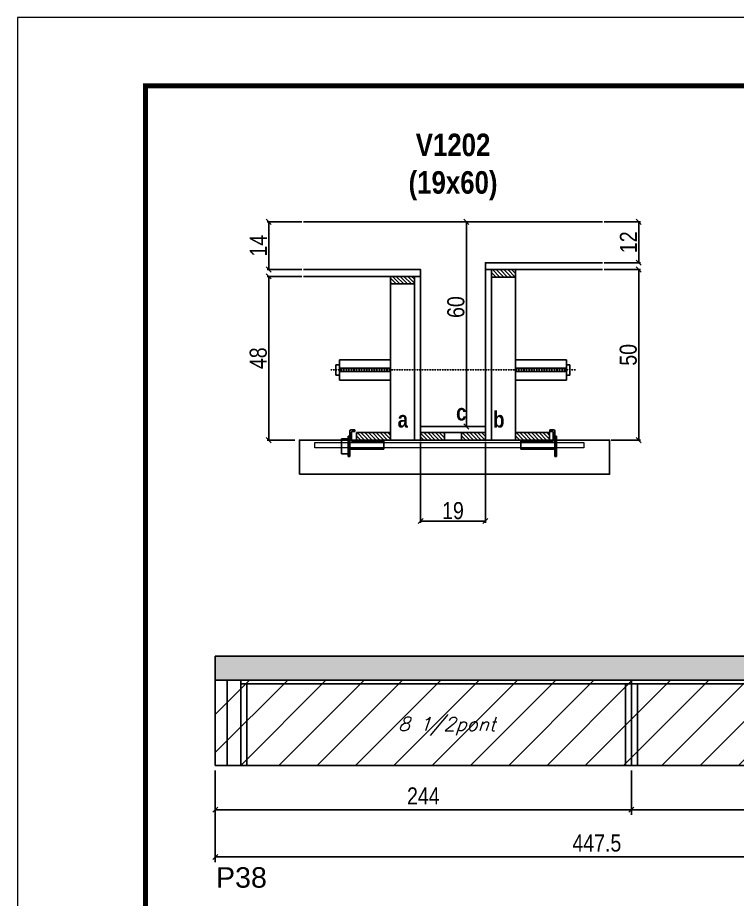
# Model space of a CAD drawing. Extents: x 3309 to 9563, y -2522 to 14608.
# Drawn here: x 8078 to 8500, y 12942 to 13459 of the extents above; entities that cross this region are included whole.
import ezdxf

# ---------------------------------------------------------------- set-up
doc = ezdxf.new("R2010")
doc.units = 0
doc.linetypes.add('DASHED', pattern=[0.75, 0.5, -0.25])
doc.linetypes.add('HIDDEN', pattern=[0.375, 0.25, -0.125])
for name, color, linetype in [('5', 5, 'Continuous'), ('barrote', 251, 'Continuous'), ('COTA', 241, 'Continuous'), ('detalhes', 4, 'Continuous'), ('NOMENCLATURA', 7, 'Continuous'), ('Painéis', 200, 'Continuous'), ('presilha', 1, 'Continuous'), ('SARR_2.2x10', 60, 'Continuous'), ('SARR_2.2x7', 40, 'Continuous'), ('SARR_3.5x7', 81, 'Continuous'), ('TENSOR', 3, 'Continuous'), ('texto', 7, 'Continuous')]:
    doc.layers.add(name, color=color, linetype=linetype)
for name, color, linetype, lineweight in [('CONCRETO', 251, 'Continuous', 25), ('Folhas', 255, 'Continuous', 9), ('Hachura', 251, 'Continuous', 9), ('SARRAFO DE PRESSAO', 251, 'DASHED', 9), ('SCO-___-LAJ', 2, 'Continuous', 0)]:
    doc.layers.add(name, color=color, linetype=linetype, lineweight=lineweight)
doc.styles.add('COTA TECNICA', font='techl___.ttf', dxfattribs={"height": 10})
doc.styles.add('COTA TECNICA 2X', font='techl___.ttf', dxfattribs={"height": 10})
doc.styles.add('Romans', font='romans.shx')
doc.styles.get("Standard").update_dxf_attribs({"font": 'arial.ttf'})
doc.styles.add('TECNICA', font='techb___.ttf', dxfattribs={"height": 10})
doc.dimstyles.new('PAINEL', dxfattribs={"dimtxt": 10, "dimasz": 3, "dimexe": 3, "dimexo": 3, "dimgap": 3, "dimtad": 1, "dimdec": 1, "dimzin": 12, "dimdsep": 46, "dimtxsty": 'COTA TECNICA', "dimblk1": 'OBLIQUE', "dimblk2": 'OBLIQUE', "dimsah": 1, "dimcen": 0.9, "dimclrd": 4, "dimclre": 4, "dimclrt": 240, "dimadec": 1, "dimazin": 3, "dimtfac": 1, "dimtdec": 1, "dimtmove": 0, "dimatfit": 3, "dimfxl": 1, "dimtolj": 1, "dimtzin": 12, "dimarcsym": 0})
doc.dimstyles.new('SECAO', dxfattribs={"dimscale": 0.333333, "dimtxt": 5, "dimasz": 9, "dimexe": 3, "dimexo": 3, "dimgap": 3, "dimtad": 1, "dimdec": 1, "dimlfac": 0.5, "dimzin": 12, "dimdsep": 46, "dimtxsty": 'COTA TECNICA 2X', "dimblk1": 'OBLIQUE', "dimblk2": 'OBLIQUE', "dimsah": 1, "dimcen": 0.9, "dimclrd": 4, "dimclre": 4, "dimclrt": 240, "dimadec": 1, "dimazin": 3, "dimtfac": 1, "dimtdec": 1, "dimtmove": 0, "dimatfit": 3, "dimfxl": 1, "dimtolj": 1, "dimtzin": 12, "dimarcsym": 0})
pattern_1 = [(135, (41549.6714, -110300.5723), (-1.122532015, -1.122532015), [])]

# ---------------------------------------------------------------- blocks, each defined once
blk = doc.blocks.new('9999999999')
at = {"layer": 'Folhas'}
blk.add_lwpolyline([(98138.98, 34190.21), (99623.98, 34190.21), (99623.98, 35240.21), (98138.98, 35240.21)], close=True, dxfattribs=at)
at = {"layer": 'Folhas', "color": 30, "const_width": 3}
blk.add_lwpolyline([(98213.98, 34230.21), (99583.98, 34230.21), (99583.98, 35200.21), (98213.98, 35200.21)], close=True, dxfattribs=at)
blk = doc.blocks.new('_Oblique')
at = {"color": 0, "linetype": 'ByBlock', "lineweight": -2}
blk.add_line((-0.5, -0.5), (0.5, 0.5), dxfattribs=at)
blk = doc.blocks.new('*D55')
at = {"layer": 'COTA', "color": 4, "lineweight": -2, "transparency": 16777216}
for p, q in [((8314.13, 13210.6), (8314.13, 13163.13)), ((8352.13, 13210.6), (8352.13, 13163.13)), ((8352.13, 13164.13), (8314.13, 13164.13))]:
    blk.add_line(p, q, dxfattribs=at)
at = {"layer": 'Defpoints', "color": 0, "transparency": 16777216}
for p in [(8314.13, 13211.6), (8352.13, 13211.6), (8314.13, 13164.13)]:
    blk.add_point(p, dxfattribs=at)
at = {"layer": 'COTA', "color": 4, "lineweight": -2, "transparency": 16777216, "xscale": 3, "yscale": 3, "zscale": 3, "rotation": 180}
blk.add_blockref('_Oblique', (8314.13, 13164.13), dxfattribs=at)
at = {"layer": 'COTA', "color": 4, "lineweight": -2, "transparency": 16777216, "xscale": 3, "yscale": 3, "zscale": 3}
blk.add_blockref('_Oblique', (8352.13, 13164.13), dxfattribs=at)
at = {"layer": 'COTA', "color": 240, "transparency": 16777216, "insert": (8333.13, 13170.21), "char_height": 10, "attachment_point": 5, "style": 'COTA TECNICA 2X'}
blk.add_mtext('\\A1;19', dxfattribs=at)
blk = doc.blocks.new('PRESILHA METÁLICA 1')
at = {"layer": 'presilha'}
for p, q in [((7.5, 10.64), (7.5, 19.86)), ((12, 21), (8.64, 21)), ((9, 11.57), (9, 18.93)), ((12, 19.5), (9.57, 19.5)), ((12, 21), (12, 19.5)), ((0, 13), (6, 13)), ((0, 13), (0, 0)), ((6, 15.5), (7.5, 15.5)), ((6, -2.5), (6, 15.5)), ((6, 13), (6, 0)), ((7.5, 15.5), (7.5, -2.5)), ((37.5, 11), (9.57, 11)), ((37.5, 11), (37.5, 4.1)), ((6, 0), (0, 0)), ((37.5, 4.1), (7.5, 4.1)), ((7.5, -2.5), (6, -2.5))]:
    blk.add_line(p, q, dxfattribs=at)
for centre, radius, start, end in [((8.64, 19.86), 1.14, 90, 180), ((9.57, 18.93), 0.57, 90, 180), ((9.57, 11.57), 0.57, 180, 270)]:
    blk.add_arc(centre, radius, start, end, dxfattribs=at)
blk = doc.blocks.new('PRESILHA METÁLICA 2')
at = {"layer": 'presilha'}
for p, q in [((-5.25, 23.5), (-5.25, 22)), ((-5.25, 23.5), (-1.89, 23.5)), ((-5.25, 22), (-2.82, 22)), ((-2.25, 14.07), (-2.25, 21.43)), ((-0.75, 14.64), (-0.75, 22.36)), ((0.75, 18), (-0.75, 18)), ((-0.75, 18), (-0.75, 0)), ((0.75, 0), (0.75, 18)), ((-30.75, 13.5), (-30.75, 6.6)), ((-30.75, 13.5), (-2.82, 13.5)), ((-30.75, 6.6), (-0.75, 6.6)), ((-0.75, 0), (0.75, 0))]:
    blk.add_line(p, q, dxfattribs=at)
for centre, radius, start, end in [((-1.89, 22.36), 1.14, 0, 90), ((-2.82, 21.43), 0.57, 0, 90), ((-2.82, 14.07), 0.57, 270, 0)]:
    blk.add_arc(centre, radius, start, end, dxfattribs=at)
blk = doc.blocks.new('*D48')
at = {"layer": 'COTA', "color": 4, "lineweight": -2, "transparency": 16777216}
for p, q in [((8244.43, 13307.6), (8224.09, 13307.6)), ((8225.09, 13307.6), (8225.09, 13211.6)), ((8240.32, 13211.6), (8224.09, 13211.6))]:
    blk.add_line(p, q, dxfattribs=at)
at = {"layer": 'Defpoints', "color": 0, "transparency": 16777216}
for p in [(8245.43, 13307.6), (8225.09, 13211.6), (8241.32, 13211.6)]:
    blk.add_point(p, dxfattribs=at)
at = {"layer": 'COTA', "color": 4, "lineweight": -2, "transparency": 16777216, "xscale": 3, "yscale": 3, "zscale": 3}
for p, rotation in [((8225.09, 13307.6), 90), ((8225.09, 13211.6), 270)]:
    blk.add_blockref('_Oblique', p, dxfattribs=dict(at, rotation=rotation))
at = {"layer": 'COTA', "color": 240, "transparency": 16777216, "insert": (8218.99, 13259.6), "char_height": 10, "attachment_point": 5, "rotation": 90, "style": 'COTA TECNICA 2X'}
blk.add_mtext('\\A1;48', dxfattribs=at)
blk = doc.blocks.new('*D49')
at = {"layer": 'COTA', "color": 4, "lineweight": -2, "transparency": 16777216}
for p, q in [((8421.83, 13311.6), (8443.05, 13311.6)), ((8442.05, 13311.6), (8442.05, 13211.6)), ((8425.95, 13211.6), (8443.05, 13211.6))]:
    blk.add_line(p, q, dxfattribs=at)
at = {"layer": 'Defpoints', "color": 0, "transparency": 16777216}
for p in [(8420.83, 13311.6), (8424.95, 13211.6), (8442.05, 13211.6)]:
    blk.add_point(p, dxfattribs=at)
at = {"layer": 'COTA', "color": 4, "lineweight": -2, "transparency": 16777216, "xscale": 3, "yscale": 3, "zscale": 3}
for p, rotation in [((8442.05, 13311.6), 90), ((8442.05, 13211.6), 270)]:
    blk.add_blockref('_Oblique', p, dxfattribs=dict(at, rotation=rotation))
at = {"layer": 'COTA', "color": 240, "transparency": 16777216, "insert": (8435.94, 13261.6), "char_height": 10, "attachment_point": 5, "rotation": 90, "style": 'COTA TECNICA 2X'}
blk.add_mtext('\\A1;50', dxfattribs=at)
blk = doc.blocks.new('*D50')
at = {"layer": 'COTA', "color": 4, "lineweight": -2, "transparency": 16777216}
for p, q in [((8351.13, 13339.6), (8339.96, 13339.6)), ((8340.96, 13219.6), (8340.96, 13339.6)), ((8351.13, 13219.6), (8339.96, 13219.6))]:
    blk.add_line(p, q, dxfattribs=at)
at = {"layer": 'Defpoints', "color": 0, "transparency": 16777216}
for p in [(8340.96, 13339.6), (8352.13, 13339.6), (8352.13, 13219.6)]:
    blk.add_point(p, dxfattribs=at)
at = {"layer": 'COTA', "color": 4, "lineweight": -2, "transparency": 16777216, "xscale": 3, "yscale": 3, "zscale": 3}
for p, rotation in [((8340.96, 13339.6), 90), ((8340.96, 13219.6), 270)]:
    blk.add_blockref('_Oblique', p, dxfattribs=dict(at, rotation=rotation))
at = {"layer": 'COTA', "color": 240, "transparency": 16777216, "insert": (8334.85, 13289.6), "char_height": 10, "attachment_point": 5, "rotation": 90, "style": 'COTA TECNICA 2X'}
blk.add_mtext('\\A1;60', dxfattribs=at)
blk = doc.blocks.new('*D51')
at = {"layer": 'COTA', "color": 4, "lineweight": -2, "transparency": 16777216}
for p, q in [((8421.83, 13339.6), (8443.05, 13339.6)), ((8442.05, 13315.6), (8442.05, 13339.6)), ((8421.83, 13315.6), (8443.05, 13315.6))]:
    blk.add_line(p, q, dxfattribs=at)
at = {"layer": 'Defpoints', "color": 0, "transparency": 16777216}
for p in [(8420.83, 13339.6), (8442.05, 13339.6), (8420.83, 13315.6)]:
    blk.add_point(p, dxfattribs=at)
at = {"layer": 'COTA', "color": 4, "lineweight": -2, "transparency": 16777216, "xscale": 3, "yscale": 3, "zscale": 3}
for p, rotation in [((8442.05, 13339.6), 90), ((8442.05, 13315.6), 270)]:
    blk.add_blockref('_Oblique', p, dxfattribs=dict(at, rotation=rotation))
at = {"layer": 'COTA', "color": 240, "transparency": 16777216, "insert": (8435.99, 13327.6), "char_height": 10, "attachment_point": 5, "rotation": 90, "style": 'COTA TECNICA 2X'}
blk.add_mtext('\\A1;12', dxfattribs=at)
blk = doc.blocks.new('*D67')
at = {"layer": 'COTA', "color": 4, "lineweight": -2, "transparency": 16777216}
for p, q in [((8244.43, 13339.6), (8224.09, 13339.6)), ((8225.09, 13311.6), (8225.09, 13339.6)), ((8244.43, 13311.6), (8224.09, 13311.6))]:
    blk.add_line(p, q, dxfattribs=at)
at = {"layer": 'Defpoints', "color": 0, "transparency": 16777216}
for p in [(8225.09, 13339.6), (8245.43, 13339.6), (8245.43, 13311.6)]:
    blk.add_point(p, dxfattribs=at)
at = {"layer": 'COTA', "color": 4, "lineweight": -2, "transparency": 16777216, "xscale": 3, "yscale": 3, "zscale": 3}
for p, rotation in [((8225.09, 13339.6), 90), ((8225.09, 13311.6), 270)]:
    blk.add_blockref('_Oblique', p, dxfattribs=dict(at, rotation=rotation))
at = {"layer": 'COTA', "color": 240, "transparency": 16777216, "insert": (8219.01, 13325.6), "char_height": 10, "attachment_point": 5, "rotation": 90, "style": 'COTA TECNICA 2X'}
blk.add_mtext('\\A1;14', dxfattribs=at)
blk = doc.blocks.new('*D86')
at = {"layer": 'COTA', "color": 4, "linetype": 'ByBlock', "lineweight": -2, "transparency": 16777216}
for p, q in [((8193.74, 13017.86), (8193.74, 12991.95)), ((8437.74, 13017.86), (8437.74, 12991.95)), ((8437.74, 12994.95), (8193.74, 12994.95))]:
    blk.add_line(p, q, dxfattribs=at)
at = {"layer": 'Defpoints', "color": 0, "linetype": 'ByBlock', "transparency": 16777216}
for p in [(8193.74, 13020.86), (8437.74, 13020.86), (8193.74, 12994.95)]:
    blk.add_point(p, dxfattribs=at)
at = {"layer": 'COTA', "color": 4, "linetype": 'ByBlock', "lineweight": -2, "transparency": 16777216, "xscale": 3, "yscale": 3, "zscale": 3, "rotation": 180}
blk.add_blockref('_Oblique', (8193.74, 12994.95), dxfattribs=at)
at = {"layer": 'COTA', "color": 4, "linetype": 'ByBlock', "lineweight": -2, "transparency": 16777216, "xscale": 3, "yscale": 3, "zscale": 3}
blk.add_blockref('_Oblique', (8437.74, 12994.95), dxfattribs=at)
at = {"layer": 'COTA', "color": 240, "linetype": 'ByBlock', "transparency": 16777216, "insert": (8315.74, 13003.02), "char_height": 10, "attachment_point": 5, "style": 'COTA TECNICA'}
blk.add_mtext('\\A1;244', dxfattribs=at)
blk = doc.blocks.new('*D88')
at = {"layer": 'COTA', "color": 4, "linetype": 'ByBlock', "lineweight": -2, "transparency": 16777216}
for p, q in [((8193.74, 13017.86), (8193.74, 12964.24)), ((8641.24, 13017.86), (8641.24, 12964.24)), ((8641.24, 12967.24), (8193.74, 12967.24))]:
    blk.add_line(p, q, dxfattribs=at)
at = {"layer": 'Defpoints', "color": 0, "linetype": 'ByBlock', "transparency": 16777216}
for p in [(8193.74, 13020.86), (8641.24, 13020.86), (8193.74, 12967.24)]:
    blk.add_point(p, dxfattribs=at)
at = {"layer": 'COTA', "color": 4, "linetype": 'ByBlock', "lineweight": -2, "transparency": 16777216, "xscale": 3, "yscale": 3, "zscale": 3, "rotation": 180}
blk.add_blockref('_Oblique', (8193.74, 12967.24), dxfattribs=at)
at = {"layer": 'COTA', "color": 4, "linetype": 'ByBlock', "lineweight": -2, "transparency": 16777216, "xscale": 3, "yscale": 3, "zscale": 3}
blk.add_blockref('_Oblique', (8641.24, 12967.24), dxfattribs=at)
at = {"layer": 'COTA', "color": 240, "linetype": 'ByBlock', "transparency": 16777216, "insert": (8417.49, 12975.35), "char_height": 10, "attachment_point": 5, "style": 'COTA TECNICA'}
blk.add_mtext('\\A1;447.5', dxfattribs=at)
blk = doc.blocks.new('*D87')
at = {"layer": 'COTA', "color": 4, "lineweight": -2, "transparency": 16777216}
for p, q in [((8437.74, 13017.86), (8437.74, 12991.95)), ((8641.24, 13017.86), (8641.24, 12991.95)), ((8437.74, 12994.95), (8641.24, 12994.95))]:
    blk.add_line(p, q, dxfattribs=at)
at = {"layer": 'Defpoints', "color": 0, "transparency": 16777216}
for p in [(8437.74, 13020.86, 0), (8641.24, 13020.86, 0), (8641.24, 12994.95)]:
    blk.add_point(p, dxfattribs=at)
at = {"layer": 'COTA', "color": 4, "lineweight": -2, "transparency": 16777216, "xscale": 3, "yscale": 3, "zscale": 3, "rotation": 180}
blk.add_blockref('_Oblique', (8437.74, 12994.95), dxfattribs=at)
at = {"layer": 'COTA', "color": 4, "lineweight": -2, "transparency": 16777216, "xscale": 3, "yscale": 3, "zscale": 3}
blk.add_blockref('_Oblique', (8641.24, 12994.95), dxfattribs=at)
at = {"layer": 'COTA', "color": 240, "transparency": 16777216, "insert": (8539.49, 13003.17), "char_height": 10, "attachment_point": 5, "style": 'COTA TECNICA'}
blk.add_mtext('\\A1;203.5', dxfattribs=at)

msp = doc.modelspace()

# ---------------------------------------------------------------- hatches: boundary and pattern name
at = {"layer": 'COTA'}
h = msp.add_hatch(dxfattribs=at)
h.set_pattern_fill('AR-CONC', color=256, scale=0.03)
h.set_pattern_definition([(50, (0, 16.3658), (5.4655401, -0.4781726), [0.5715, -6.2865]), (355, (0, 16.366), (-1.0573026, 5.7317054), [0.4572, -5.0292175]), (100.451445, (0.4555, 16.326), (4.4082374, 5.2535326), [0.4857003, -5.3427073]), (46.1842, (0, 17.89), (8.1323712, -1.2612698), [0.85725, -9.42975]), (96.63556, (0.678, 17.785), (7.122124, 7.4227837), [0.7285507, -8.0140682]), (351.18415, (0, 17.89), (7.122124, 7.4227837), [0.685799, -7.543792]), (21, (0.762, 17.5088), (4.5484317, -3.067956), [0.5715, -6.2865]), (326, (0.762, 17.509), (1.8540609, 5.525639), [0.4572, -5.0292]), (71.451445, (1.141, 17.253), (6.4024926, 2.457683), [0.4857003, -5.3426981]), (37.5, (0, 16.3658), (0.0926581, 2.53665117), [0, -4.96824, 0, -5.1054, 0, -5.04825]), (7.5, (0, 16.3658), (2.00458988, 3.00541724), [0, -2.91084, 0, -4.85394, 0, -1.92405]), (327.5, (-1.6993, 16.3658), (4.06771786, -0.17186232), [0, -1.905, 0, -5.9436, 0, -7.8867]), (317.5, (-2.4613, 16.3658), (4.44387544, 0.7627947), [0, -2.4765, 0, -3.94716, 0, -5.6007])])
h.paths.add_polyline_path([(8641.24, 13020.86), (8671.24, 13020.86), (8671.24, 13070.86), (9324.24, 13070.86), (9324.24, 13084.86), (8193.74, 13084.86), (8193.74, 13070.86), (8641.24, 13070.86)])
at = {"layer": 'Hachura'}
h = msp.add_hatch(dxfattribs=at)
h.set_pattern_fill('ANSI31', color=256, scale=5)
h.set_pattern_definition([(45, (-384.957, 139.176), (-11.22532, 11.22532), [])])
h.paths.add_polyline_path([(8437.74, 13070.86), (8193.74, 13070.86), (8193.74, 13020.86), (8437.74, 13020.86)])
h.paths.add_polyline_path([(8641.24, 13070.86), (8437.74, 13070.86), (8437.74, 13020.86), (8641.24, 13020.86)])
at = {"layer": 'SARR_2.2x10'}
h = msp.add_hatch(dxfattribs=at)
h.set_pattern_fill('ANSI31', color=256, scale=0.5, angle=90)
h.set_pattern_definition([(135, (41470.0714, -110300.5723), (-1.122532015, -1.122532015), [])])
h.paths.add_polyline_path([(8276.53, 13216), (8276.53, 13211.6), (8296.53, 13211.6), (8296.53, 13216)])
h = msp.add_hatch(dxfattribs=at)
h.set_pattern_fill('ANSI31', color=256, scale=0.5, angle=90)
h.set_pattern_definition([(135, (41563.2714, -110300.5723), (-1.122532015, -1.122532015), [])])
h.paths.add_polyline_path([(8369.73, 13216), (8369.73, 13211.6), (8389.73, 13211.6), (8389.73, 13216)])
at = {"layer": 'SARR_2.2x7'}
h = msp.add_hatch(dxfattribs=at)
h.set_pattern_fill('ANSI31', color=256, scale=0.5, angle=90)
h.set_pattern_definition([(135, (41464.0714, -110204.9723), (-1.122532015, -1.122532015), [])])
h.paths.add_polyline_path([(8355.73, 13311.6), (8355.73, 13307.2), (8369.73, 13307.2), (8369.73, 13311.6)])
h = msp.add_hatch(dxfattribs=at)
h.set_pattern_fill('ANSI31', color=256, scale=0.5, angle=90)
h.set_pattern_definition([(135, (41484.0714, -110208.9723), (-1.122532015, -1.122532015), [])])
h.paths.add_polyline_path([(8310.53, 13307.6), (8310.53, 13303.2), (8296.53, 13303.2), (8296.53, 13307.6)])
h = msp.add_hatch(dxfattribs=at)
h.set_pattern_fill('ANSI31', color=256, scale=0.5, angle=90)
h.set_pattern_definition(pattern_1)
h.paths.add_polyline_path([(8328.13, 13211.6), (8328.13, 13216), (8314.13, 13216), (8314.13, 13211.6)])
h = msp.add_hatch(dxfattribs=at)
h.set_pattern_fill('ANSI31', color=256, scale=0.5, angle=90)
h.set_pattern_definition(pattern_1)
h.paths.add_polyline_path([(8338.13, 13216), (8338.13, 13211.6), (8352.13, 13211.6), (8352.13, 13216)])

# ---------------------------------------------------------------- linework, layer by layer
at = {"ltscale": 3}
for p, q in [((8266.53, 13258.77), (8266.53, 13246.77)), ((8266.53, 13258.77), (8296.53, 13258.77)), ((8399.73, 13258.77), (8369.73, 13258.77)), ((8399.73, 13258.77), (8399.73, 13246.77)), ((8264.53, 13255.77), (8264.53, 13249.77)), ((8266.53, 13255.77), (8264.53, 13255.77)), ((8296.53, 13253.77), (8266.53, 13253.77)), ((8369.73, 13253.77), (8399.73, 13253.77)), ((8401.73, 13255.77), (8399.73, 13255.77)), ((8401.73, 13255.77), (8401.73, 13249.77)), ((8266.53, 13249.77), (8264.53, 13249.77)), ((8296.53, 13251.77), (8266.53, 13251.77)), ((8369.73, 13251.77), (8399.73, 13251.77)), ((8399.73, 13249.77), (8401.73, 13249.77)), ((8266.53, 13246.77), (8296.53, 13246.77)), ((8399.73, 13246.77), (8369.73, 13246.77))]:
    msp.add_line(p, q, dxfattribs=at)
at = {"layer": 'barrote'}
msp.add_lwpolyline([(8243.08, 13191.6), (8424.99, 13191.6), (8424.99, 13211.6), (8243.08, 13211.6)], close=True, dxfattribs=at)
at = {"layer": 'CONCRETO', "linetype": 'Continuous'}
msp.add_line((8420.83, 13339.6), (8245.43, 13339.6), dxfattribs=at)
at = {"layer": 'COTA'}
for p, q in [((8193.74, 13070.86, 0), (8193.74, 13084.86, 0)), ((8193.74, 13084.86, 0), (9324.24, 13084.86, 0))]:
    msp.add_line(p, q, dxfattribs=at)
at = {"layer": 'detalhes', "color": 250}
msp.add_line((8243.08, 13191.6), (8243.08, 13211.6), dxfattribs=at)
at = {"layer": 'Painéis', "linetype": 'ByBlock'}
for p, q in [((8641.24, 13070.86, 0), (8193.74, 13070.86, 0)), ((8193.74, 13020.86, 0), (8193.74, 13070.86, 0)), ((8437.74, 13020.86, 0), (8437.74, 13070.86, 0)), ((8641.24, 13020.86, 0), (8193.74, 13020.86, 0))]:
    msp.add_line(p, q, dxfattribs=at)
at = {"layer": 'Painéis', "linetype": 'Continuous', "elevation": 0}
for points in [[(8420.83, 13311.6), (8352.13, 13311.6), (8352.13, 13315.6), (8420.83, 13315.6)], [(8245.43, 13307.6), (8314.13, 13307.6), (8314.13, 13311.6), (8245.43, 13311.6)]]:
    msp.add_lwpolyline(points, dxfattribs=at)
at = {"layer": 'Painéis', "linetype": 'Continuous'}
for points in [[(8355.73, 13211.6), (8355.73, 13311.6), (8352.13, 13311.6), (8352.13, 13211.6)], [(8310.53, 13211.6), (8310.53, 13307.6), (8314.13, 13307.6), (8314.13, 13211.6)], [(8352.13, 13219.6), (8314.13, 13219.6), (8314.13, 13216), (8352.13, 13216)]]:
    msp.add_lwpolyline(points, close=True, dxfattribs=at)
at = {"layer": 'SARR_2.2x10'}
for points in [[(8276.53, 13216), (8296.53, 13216), (8296.53, 13211.6), (8276.53, 13211.6)], [(8369.73, 13216), (8389.73, 13216), (8389.73, 13211.6), (8369.73, 13211.6)]]:
    msp.add_lwpolyline(points, close=True, dxfattribs=at)
at = {"layer": 'SARR_2.2x7', "linetype": 'Continuous'}
for p, q in [((8200.74, 13020.86, 0), (8200.74, 13070.86, 0)), ((8437.74, 13068.66, 0), (8208.74, 13068.66, 0)), ((8626.24, 13068.66, 0), (8437.74, 13068.66, 0))]:
    msp.add_line(p, q, dxfattribs=at)
at = {"layer": 'SARR_2.2x7', "elevation": 0}
for points in [[(8369.73, 13311.6), (8355.73, 13311.6), (8355.73, 13307.2), (8369.73, 13307.2)], [(8296.53, 13307.6), (8310.53, 13307.6), (8310.53, 13303.2), (8296.53, 13303.2)]]:
    msp.add_lwpolyline(points, close=True, dxfattribs=at)
at = {"layer": 'SARR_2.2x7'}
for points in [[(8314.13, 13216), (8328.13, 13216), (8328.13, 13211.6), (8314.13, 13211.6)], [(8352.13, 13216), (8338.13, 13216), (8338.13, 13211.6), (8352.13, 13211.6)]]:
    msp.add_lwpolyline(points, close=True, dxfattribs=at)
at = {"layer": 'SARR_3.5x7'}
for p, q in [((8208.74, 13070.86, 0), (8208.74, 13020.86, 0)), ((8212.24, 13068.66, 0), (8212.24, 13020.86, 0)), ((8434.24, 13068.66, 0), (8434.24, 13020.86, 0)), ((8441.24, 13068.66, 0), (8441.24, 13020.86, 0))]:
    msp.add_line(p, q, dxfattribs=at)
for points in [[(8355.73, 13307.2), (8369.73, 13307.2), (8369.73, 13211.6), (8355.73, 13211.6)], [(8310.53, 13303.2), (8296.53, 13303.2), (8296.53, 13211.6), (8310.53, 13211.6)]]:
    msp.add_lwpolyline(points, close=True, dxfattribs=at)
at = {"layer": 'SCO-___-LAJ', "color": 1}
msp.add_lwpolyline([(8252.08, 13210.26), (8409.92, 13210.26), (8409.92, 13207.06), (8252.08, 13207.06)], close=True, dxfattribs=at)
at = {"layer": 'TENSOR', "linetype": 'HIDDEN', "ltscale": 0.5}
msp.add_line((8261.53, 13252.77), (8405.04, 13252.77), dxfattribs=at)

# ---------------------------------------------------------------- block references
at = {"layer": 'presilha', "xscale": 0.6666666666666666, "yscale": 0.6666666666666666, "zscale": 0.6666666666666666}
for name, p in [('PRESILHA METÁLICA 1', (8267.67, 13203.63)), ('PRESILHA METÁLICA 2', (8393.41, 13201.96))]:
    msp.add_blockref(name, p, dxfattribs=at)
at = {"layer": 'SARRAFO DE PRESSAO', "color": 6, "linetype": 'ByBlock'}
msp.add_blockref('9999999999', (-90061.11, -21780.92), dxfattribs=at)

# ---------------------------------------------------------------- texts
at = {"layer": '5', "linetype": 'Continuous'}
msp.add_text('P38', height=12, rotation=0, dxfattribs=at).set_placement((8194.18, 12949.23, 0))
at = {"layer": 'detalhes', "style": 'TECNICA'}
for s, p in [('c', (8334.95, 13223.07)), ('b', (8356.63, 13218.95)), ('a', (8300.66, 13218.96))]:
    msp.add_text(s, height=9.6, dxfattribs=at).set_placement(p)
at = {"layer": 'NOMENCLATURA', "insert": (8333.17, 13391.29), "char_height": 13.2, "attachment_point": 2, "style": 'TECNICA'}
msp.add_mtext_dynamic_manual_height_columns('V1202\\P(19x60)', width=300.2766, gutter_width=1, heights=[0], dxfattribs=at)
at = {"layer": 'texto', "color": 2, "insert": (8329.49, 13043.86, 0), "char_height": 8, "attachment_point": 5, "style": 'Romans'}
msp.add_mtext('{\\Q19;\\C256;8 1/2pont}', dxfattribs=at)

# ---------------------------------------------------------------- dimensions: what is measured, and where the dimension line sits
at = {"layer": 'COTA'}
for base, p1, p2, picture, middle in [((8225.09, 13339.6), (8245.43, 13311.6), (8245.43, 13339.6), '*D67', (8219.01, 13325.6)), ((8442.05, 13339.6), (8420.83, 13315.6), (8420.83, 13339.6), '*D51', (8435.99, 13327.6)), ((8442.05, 13211.6, 0), (8420.83, 13311.6), (8424.95, 13211.6, 0), '*D49', (8435.94, 13261.6, 0)), ((8225.09, 13211.6, 0), (8245.43, 13307.6), (8241.32, 13211.6, 0), '*D48', (8218.99, 13259.6, 0))]:
    dim = msp.add_linear_dim(base=base, p1=p1, p2=p2, angle=90, dimstyle='SECAO', dxfattribs=at)
    dim.commit()
    dim.dimension.update_dxf_attribs({"geometry": picture, "text_midpoint": middle})
for base, p1, p2, angle, picture, middle in [((8340.96, 13339.6), (8352.13, 13219.6), (8352.13, 13339.6), 90, '*D50', (8340.96, 13289.6)), ((8314.13, 13164.13), (8352.13, 13211.6), (8314.13, 13211.6), 180, '*D55', (8333.13, 13164.13))]:
    dim = msp.add_linear_dim(base=base, p1=p1, p2=p2, angle=angle, dimstyle='SECAO', dxfattribs=at)
    dim.commit()
    dim.dimension.update_dxf_attribs({"geometry": picture, "text_midpoint": middle, "dimtype": 160})
at = {"layer": 'COTA', "linetype": 'ByBlock'}
dim = msp.add_linear_dim(base=(8193.74, 12994.95, 0), p1=(8437.74, 13020.86, 0), p2=(8193.74, 13020.86, 0), angle=180, dimstyle='PAINEL', override={"dimtmove": 1}, dxfattribs=at)
dim.commit()
dim.dimension.update_dxf_attribs({"geometry": '*D86', "text_midpoint": (8315.74, 13003.02, 0)})
dim = msp.add_linear_dim(base=(8193.74, 12967.24, 0), p1=(8641.24, 13020.86, 0), p2=(8193.74, 13020.86, 0), angle=180, dimstyle='PAINEL', dxfattribs=at)
dim.commit()
dim.dimension.update_dxf_attribs({"geometry": '*D88', "text_midpoint": (8417.49, 12975.35, 0)})
at = {"layer": 'COTA'}
dim = msp.add_linear_dim(base=(8641.24, 12994.95), p1=(8437.74, 13020.86, 0), p2=(8641.24, 13020.86, 0), dimstyle='PAINEL', dxfattribs=at)
dim.commit()
dim.dimension.update_dxf_attribs({"geometry": '*D87', "text_midpoint": (8539.49, 13003.17)})

doc.saveas('drawing.dxf')
